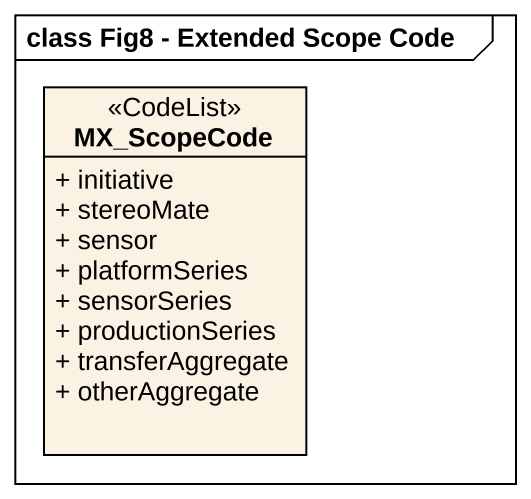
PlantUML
@startuml
mainframe class Fig8 - Extended Scope Code
hide circle
hide empty members
skinparam classAttributeIconSize 0
class MX_ScopeCode <<CodeList>> {
  + initiative
  + stereoMate
  + sensor
  + platformSeries
  + sensorSeries
  + productionSeries
  + transferAggregate
  + otherAggregate
}
@enduml
